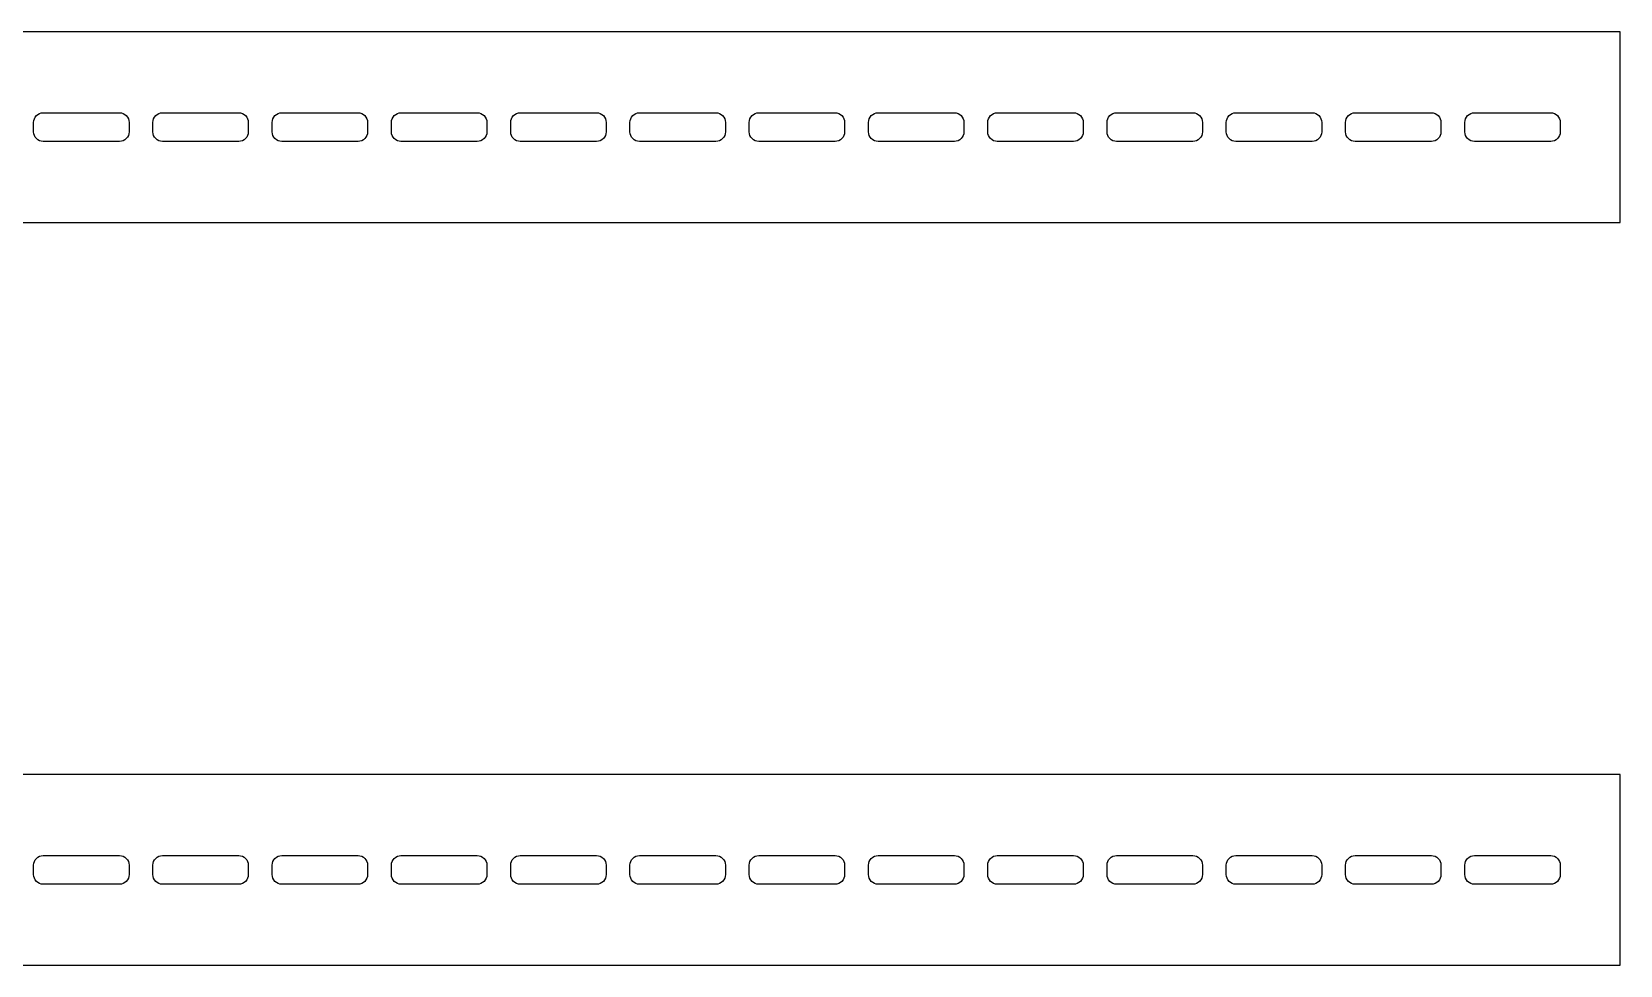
# Model space of a CAD drawing. Header units: millimetres. Extents: x 2517 to 4319, y 573 to 1664.
# Drawn here: x 3090.4 to 3423.3, y 636.1 to 831.9 of the extents above; entities that cross this region are included whole.
import ezdxf

# ---------------------------------------------------------------- set-up
doc = ezdxf.new("R2010")
doc.units = ezdxf.units.MM

# ---------------------------------------------------------------- blocks, each defined once
blk = doc.blocks.new('*U7')
at = {"ltscale": 2}
blk.add_lwpolyline([(0, 20), (0, -20), (895.8, -20), (895.8, 20), (0, 20)], dxfattribs=at)
for points in [[(565.23, 3), (581.23, 3, -0.414214), (583.23, 1), (583.23, -1, -0.414214), (581.23, -3), (565.23, -3, -0.414214), (563.23, -1), (563.23, 1, -0.414214)], [(590.23, 3), (606.23, 3, -0.414214), (608.23, 1), (608.23, -1, -0.414214), (606.23, -3), (590.23, -3, -0.414214), (588.23, -1), (588.23, 1, -0.414214)], [(615.23, 3), (631.23, 3, -0.414214), (633.23, 1), (633.23, -1, -0.414214), (631.23, -3), (615.23, -3, -0.414214), (613.23, -1), (613.23, 1, -0.414214)], [(640.23, 3), (656.23, 3, -0.414214), (658.23, 1), (658.23, -1, -0.414214), (656.23, -3), (640.23, -3, -0.414214), (638.23, -1), (638.23, 1, -0.414214)], [(665.23, 3), (681.23, 3, -0.414214), (683.23, 1), (683.23, -1, -0.414214), (681.23, -3), (665.23, -3, -0.414214), (663.23, -1), (663.23, 1, -0.414214)], [(690.23, 3), (706.23, 3, -0.414214), (708.23, 1), (708.23, -1, -0.414214), (706.23, -3), (690.23, -3, -0.414214), (688.23, -1), (688.23, 1, -0.414214)], [(715.23, 3), (731.23, 3, -0.414214), (733.23, 1), (733.23, -1, -0.414214), (731.23, -3), (715.23, -3, -0.414214), (713.23, -1), (713.23, 1, -0.414214)], [(740.23, 3), (756.23, 3, -0.414214), (758.23, 1), (758.23, -1, -0.414214), (756.23, -3), (740.23, -3, -0.414214), (738.23, -1), (738.23, 1, -0.414214)], [(765.23, 3), (781.23, 3, -0.414214), (783.23, 1), (783.23, -1, -0.414214), (781.23, -3), (765.23, -3, -0.414214), (763.23, -1), (763.23, 1, -0.414214)], [(790.23, 3), (806.23, 3, -0.414214), (808.23, 1), (808.23, -1, -0.414214), (806.23, -3), (790.23, -3, -0.414214), (788.23, -1), (788.23, 1, -0.414214)], [(815.23, 3), (831.23, 3, -0.414214), (833.23, 1), (833.23, -1, -0.414214), (831.23, -3), (815.23, -3, -0.414214), (813.23, -1), (813.23, 1, -0.414214)], [(840.23, 3), (856.23, 3, -0.414214), (858.23, 1), (858.23, -1, -0.414214), (856.23, -3), (840.23, -3, -0.414214), (838.23, -1), (838.23, 1, -0.414214)], [(865.23, 3), (881.23, 3, -0.414214), (883.23, 1), (883.23, -1, -0.414214), (881.23, -3), (865.23, -3, -0.414214), (863.23, -1), (863.23, 1, -0.414214)]]:
    blk.add_lwpolyline(points, format="xyb", close=True, dxfattribs=at)

msp = doc.modelspace()

# ---------------------------------------------------------------- block references
at = {"color": 1}
for p in [(2527.54, 811.89), (2527.54, 656.09)]:
    msp.add_blockref('*U7', p, dxfattribs=at)

doc.saveas('drawing.dxf')
